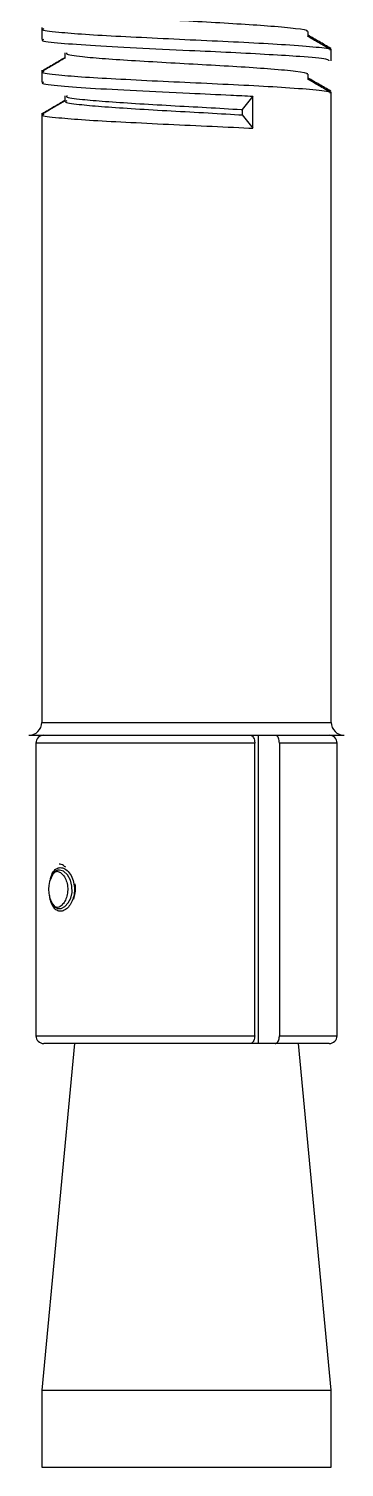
# Model space of a CAD drawing. Header units: millimetres. Extents: x -208 to -53, y -1 to 183.
# Drawn here: x -192.74 to -182.37, y -1.36 to 46.07 of the extents above; entities that cross this region are included whole.
import ezdxf

# ---------------------------------------------------------------- set-up
doc = ezdxf.new("R2010")
doc.units = ezdxf.units.MM

# ---------------------------------------------------------------- blocks, each defined once
blk = doc.blocks.new('DI_SAPATA')
at = {"color": 7, "linetype": 'Continuous', "lineweight": 25}
for p, q in [((-62.263, -32.41), (-62.263, -32.806)), ((-52.738, -33.511), (-52.738, -33.116)), ((-62.263, -33.821), (-62.263, -34.217)), ((-52.738, -55.319), (-52.738, -34.527)), ((-55.316, -34.676), (-55.666, -35.117)), ((-55.316, -35.734), (-55.316, -34.676)), ((-62.263, -35.232), (-62.263, -55.319)), ((-55.666, -35.117), (-55.666, -35.293)), ((-55.666, -35.293), (-55.316, -35.734)), ((-62.263, -55.319), (-52.738, -55.319)), ((-62.689, -55.745), (-52.311, -55.745)), ((-55.138, -55.745), (-55.138, -65.905)), ((-62.453, -55.999), (-62.453, -65.651)), ((-55.256, -55.999), (-62.453, -55.999)), ((-55.256, -65.651), (-55.256, -55.999)), ((-54.442, -55.999), (-54.442, -65.651)), ((-52.547, -55.999), (-54.442, -55.999)), ((-52.547, -65.651), (-52.547, -55.999)), ((-62.453, -65.651), (-55.256, -65.651)), ((-61.183, -65.905), (-62.263, -77.335)), ((-55.395, -65.905), (-62.199, -65.905)), ((-52.801, -65.905), (-55.362, -65.905)), ((-54.442, -65.651), (-52.547, -65.651)), ((-52.738, -77.335), (-53.817, -65.905)), ((-62.263, -77.335), (-62.263, -79.875)), ((-62.263, -77.335), (-52.738, -77.335)), ((-52.738, -79.875), (-52.738, -77.335)), ((-62.263, -79.875), (-52.738, -79.875))]:
    blk.add_line(p, q, dxfattribs=at)
at = {"color": 7, "linetype": 'Continuous', "lineweight": 25, "flags": 128}
blk.add_lwpolyline([(-61.894, -61.313), (-61.844, -61.389), (-61.729, -61.454), (-61.628, -61.454), (-61.499, -61.389), (-61.39, -61.269), (-61.31, -61.11), (-61.267, -60.925), (-61.268, -60.722), (-61.318, -60.518), (-61.419, -60.341), (-61.551, -60.226), (-61.681, -60.19), (-61.681, -60.19)], dxfattribs=at)
at = {"color": 7, "linetype": 'Continuous', "lineweight": 25}
for centre, radius, start, end in [((-62.689, -55.319), 0.426, 270, 0), ((-52.311, -55.319), 0.426, 180, 270), ((-62.199, -55.999), 0.254, 90, 180), ((-52.801, -55.999), 0.254, 360, 90), ((-61.119, -60.825), 0.923, 147.1265, 212.2723), ((-62.199, -65.651), 0.254, 180, 270), ((-52.801, -65.651), 0.254, 270, 0)]:
    blk.add_arc(centre, radius, start, end, dxfattribs=at)
for points, knots in [([(-61.429, -31.836), (-61.445, -31.847), (-61.501, -31.887), (-61.029, -31.951), (-60.209, -32.025), (-59.192, -32.089), (-58.034, -32.16), (-56.823, -32.224), (-55.676, -32.292), (-54.625, -32.366), (-53.853, -32.437), (-53.466, -32.501), (-53.539, -32.534), (-53.555, -32.541)], [0, 0, 0, 0, 0.050295, 0.171741, 0.267207, 0.361573, 0.457891, 0.552257, 0.647723, 0.743737, 0.854675, 0.96794, 1, 1, 1, 1]), ([(-62.193, -32.453), (-62.214, -32.46), (-62.312, -32.497), (-61.816, -32.556), (-60.889, -32.633), (-59.685, -32.698), (-58.294, -32.77), (-56.821, -32.836), (-55.415, -32.905), (-54.122, -32.98), (-53.168, -33.052), (-52.698, -33.118), (-52.78, -33.151), (-52.798, -33.158)], [0, 0, 0, 0, 0.032619, 0.15593, 0.253735, 0.349819, 0.448074, 0.544638, 0.641829, 0.739896, 0.853106, 0.968677, 1, 1, 1, 1]), ([(-52.756, -33.139), (-52.883, -33.065), (-53.139, -32.917), (-53.395, -32.769), (-53.522, -32.695)], [0, 0, 0, 0, 0.4996201, 1, 1, 1, 1]), ([(-53.501, -32.707), (-53.501, -32.681), (-53.501, -32.626), (-53.501, -32.571), (-53.501, -32.542)], [0, 0, 0, 0, 0.465065, 1, 1, 1, 1]), ([(-52.752, -33.098), (-52.88, -33.024), (-53.13, -32.879), (-53.379, -32.734), (-53.501, -32.664)], [0, 0, 0, 0, 0.510891, 1, 1, 1, 1]), ([(-62.205, -32.806), (-62.223, -32.811), (-62.337, -32.847), (-61.825, -32.909), (-60.744, -32.996), (-59.179, -33.077), (-57.529, -33.159), (-56.012, -33.226), (-54.747, -33.295), (-53.616, -33.367), (-52.833, -33.44), (-52.818, -33.49), (-52.812, -33.511)], [0, 0, 0, 0, 0.023631, 0.149941, 0.26903, 0.387024, 0.506433, 0.598729, 0.693132, 0.786132, 0.910896, 1, 1, 1, 1]), ([(-61.498, -33.42), (-61.626, -33.494), (-61.88, -33.641), (-62.135, -33.789), (-62.262, -33.862)], [0, 0, 0, 0, 0.500301, 1, 1, 1, 1]), ([(-61.499, -33.405), (-61.621, -33.476), (-61.87, -33.622), (-62.119, -33.767), (-62.246, -33.84)], [0, 0, 0, 0, 0.492519, 1, 1, 1, 1]), ([(-61.499, -33.247), (-61.499, -33.277), (-61.499, -33.336), (-61.499, -33.394), (-61.499, -33.424)], [0, 0, 0, 0, 0.50129, 1, 1, 1, 1]), ([(-61.429, -33.247), (-61.445, -33.258), (-61.501, -33.298), (-61.029, -33.362), (-60.209, -33.436), (-59.192, -33.5), (-58.034, -33.571), (-56.823, -33.635), (-55.676, -33.703), (-54.625, -33.777), (-53.853, -33.848), (-53.466, -33.912), (-53.539, -33.945), (-53.555, -33.953)], [0, 0, 0, 0, 0.05029, 0.171736, 0.267202, 0.361569, 0.457886, 0.552252, 0.647718, 0.743732, 0.85467, 0.967935, 1, 1, 1, 1]), ([(-62.193, -33.864), (-62.214, -33.871), (-62.312, -33.908), (-61.816, -33.967), (-60.889, -34.044), (-59.685, -34.109), (-58.294, -34.181), (-56.821, -34.247), (-55.415, -34.316), (-54.122, -34.391), (-53.168, -34.463), (-52.698, -34.529), (-52.78, -34.562), (-52.798, -34.569)], [0, 0, 0, 0, 0.032619, 0.15593, 0.253735, 0.349819, 0.448074, 0.544638, 0.641829, 0.739896, 0.853106, 0.968677, 1, 1, 1, 1]), ([(-52.756, -34.55), (-52.883, -34.476), (-53.139, -34.328), (-53.395, -34.18), (-53.522, -34.106)], [0, 0, 0, 0, 0.499605, 1, 1, 1, 1]), ([(-53.501, -34.118), (-53.501, -34.092), (-53.501, -34.037), (-53.501, -33.982), (-53.501, -33.953)], [0, 0, 0, 0, 0.465025, 1, 1, 1, 1]), ([(-52.752, -34.509), (-52.88, -34.435), (-53.13, -34.29), (-53.379, -34.146), (-53.501, -34.075)], [0, 0, 0, 0, 0.510877, 1, 1, 1, 1]), ([(-62.205, -34.217), (-62.223, -34.222), (-62.337, -34.258), (-61.825, -34.32), (-60.744, -34.407), (-59.178, -34.488), (-57.532, -34.57), (-56.212, -34.628), (-55.555, -34.663), (-55.316, -34.676)], [0, 0, 0, 0, 0.036266, 0.230105, 0.412864, 0.593942, 0.777192, 0.918834, 1, 1, 1, 1]), ([(-61.498, -34.831), (-61.626, -34.905), (-61.88, -35.052), (-62.135, -35.2), (-62.262, -35.274)], [0, 0, 0, 0, 0.500311, 1, 1, 1, 1]), ([(-61.499, -34.816), (-61.621, -34.887), (-61.87, -35.033), (-62.119, -35.178), (-62.246, -35.252)], [0, 0, 0, 0, 0.492528, 1, 1, 1, 1]), ([(-61.499, -34.658), (-61.499, -34.688), (-61.499, -34.747), (-61.499, -34.805), (-61.499, -34.835)], [0, 0, 0, 0, 0.501328, 1, 1, 1, 1]), ([(-61.435, -34.83), (-61.455, -34.839), (-61.544, -34.877), (-61.126, -34.937), (-60.345, -35.014), (-59.335, -35.079), (-58.166, -35.151), (-56.931, -35.217), (-56.102, -35.265), (-55.703, -35.291), (-55.666, -35.293)], [0, 0, 0, 0, 0.057378, 0.245085, 0.393969, 0.540227, 0.689796, 0.836788, 0.984734, 1, 1, 1, 1]), ([(-61.429, -34.658), (-61.445, -34.669), (-61.501, -34.709), (-61.029, -34.773), (-60.209, -34.847), (-59.192, -34.912), (-58.034, -34.982), (-56.824, -35.047), (-56.045, -35.092), (-55.678, -35.116), (-55.666, -35.117)], [0, 0, 0, 0, 0.077233, 0.263759, 0.410383, 0.555318, 0.70325, 0.848185, 0.994809, 1, 1, 1, 1]), ([(-62.193, -35.275), (-62.214, -35.283), (-62.312, -35.319), (-61.816, -35.378), (-60.889, -35.455), (-59.685, -35.52), (-58.293, -35.592), (-56.822, -35.658), (-55.835, -35.706), (-55.36, -35.732), (-55.316, -35.734)], [0, 0, 0, 0, 0.05004, 0.239208, 0.389249, 0.53665, 0.68738, 0.835518, 0.984616, 1, 1, 1, 1]), ([(-55.395, -55.745), (-55.379, -55.748), (-55.348, -55.753), (-55.306, -55.797), (-55.274, -55.862), (-55.258, -55.934), (-55.256, -55.98), (-55.256, -55.999)], [0, 0, 0, 0, 0.21634, 0.432705, 0.648393, 0.862838, 1, 1, 1, 1]), ([(-54.442, -55.999), (-54.444, -55.97), (-54.447, -55.913), (-54.47, -55.837), (-54.505, -55.78), (-54.545, -55.749), (-54.571, -55.746), (-54.581, -55.745)], [0, 0, 0, 0, 0.213608, 0.427203, 0.641164, 0.855929, 1, 1, 1, 1]), ([(-61.652, -60.102), (-61.603, -60.11), (-61.504, -60.127), (-61.357, -60.261), (-61.243, -60.462), (-61.185, -60.7), (-61.184, -60.938), (-61.234, -61.156), (-61.326, -61.342), (-61.451, -61.481), (-61.585, -61.549), (-61.717, -61.55), (-61.838, -61.48), (-61.935, -61.323), (-61.99, -61.16), (-61.999, -61.053), (-62.001, -61.031)], [0, 0, 0, 0, 0.078721, 0.162467, 0.243437, 0.31899, 0.389301, 0.457279, 0.526472, 0.599525, 0.677505, 0.73986, 0.819725, 0.900234, 0.979444, 1, 1, 1, 1]), ([(-61.98, -60.502), (-61.976, -60.479), (-61.959, -60.385), (-61.897, -60.256), (-61.793, -60.128), (-61.701, -60.111), (-61.652, -60.102)], [0, 0, 0, 0, 0.090121, 0.3695, 0.666458, 1, 1, 1, 1]), ([(-61.681, -60.19), (-61.683, -60.19), (-61.728, -60.19), (-61.808, -60.213), (-61.866, -60.29), (-61.893, -60.325)], [0, 0, 0, 0, 0.0290311, 0.5572263, 1, 1, 1, 1]), ([(-61.476, -60.096), (-61.523, -60.056), (-61.588, -59.998), (-61.665, -59.991), (-61.688, -59.989)], [0, 0, 0, 0, 0.703426, 1, 1, 1, 1]), ([(-61.762, -60.229), (-61.743, -60.231), (-61.696, -60.235), (-61.594, -60.302), (-61.492, -60.443), (-61.422, -60.629), (-61.4, -60.84), (-61.43, -61.049), (-61.502, -61.226), (-61.604, -61.357), (-61.716, -61.423), (-61.791, -61.422), (-61.861, -61.387), (-61.907, -61.298), (-61.924, -61.264)], [0, 0, 0, 0, 0.067207, 0.160815, 0.245597, 0.323546, 0.405038, 0.482765, 0.561087, 0.644421, 0.73421, 0.833446, 0.936409, 1, 1, 1, 1]), ([(-61.906, -60.351), (-61.9, -60.338), (-61.872, -60.278), (-61.825, -60.244), (-61.792, -60.237), (-61.778, -60.234)], [0, 0, 0, 0, 0.151554, 0.667213, 1, 1, 1, 1]), ([(-61.209, -61.145), (-61.191, -61.08), (-61.146, -60.92), (-61.141, -60.731), (-61.17, -60.638), (-61.17, -60.638)], [0, 0, 0, 0, 0.408689, 0.999607, 1, 1, 1, 1]), ([(-55.256, -65.651), (-55.257, -65.679), (-55.26, -65.736), (-55.284, -65.812), (-55.319, -65.869), (-55.358, -65.9), (-55.384, -65.903), (-55.395, -65.905)], [0, 0, 0, 0, 0.2131223, 0.4262265, 0.6398573, 0.8546513, 1, 1, 1, 1]), ([(-54.581, -65.905), (-54.565, -65.902), (-54.534, -65.896), (-54.492, -65.852), (-54.461, -65.787), (-54.444, -65.716), (-54.443, -65.669), (-54.442, -65.651)], [0, 0, 0, 0, 0.215828, 0.431672, 0.647053, 0.861578, 1, 1, 1, 1])]:
    blk.add_open_spline(points, degree=3, knots=knots, dxfattribs=at)

msp = doc.modelspace()

# ---------------------------------------------------------------- block references
msp.add_blockref('DI_SAPATA', (-130.054, 78.519))

doc.saveas('drawing.dxf')
